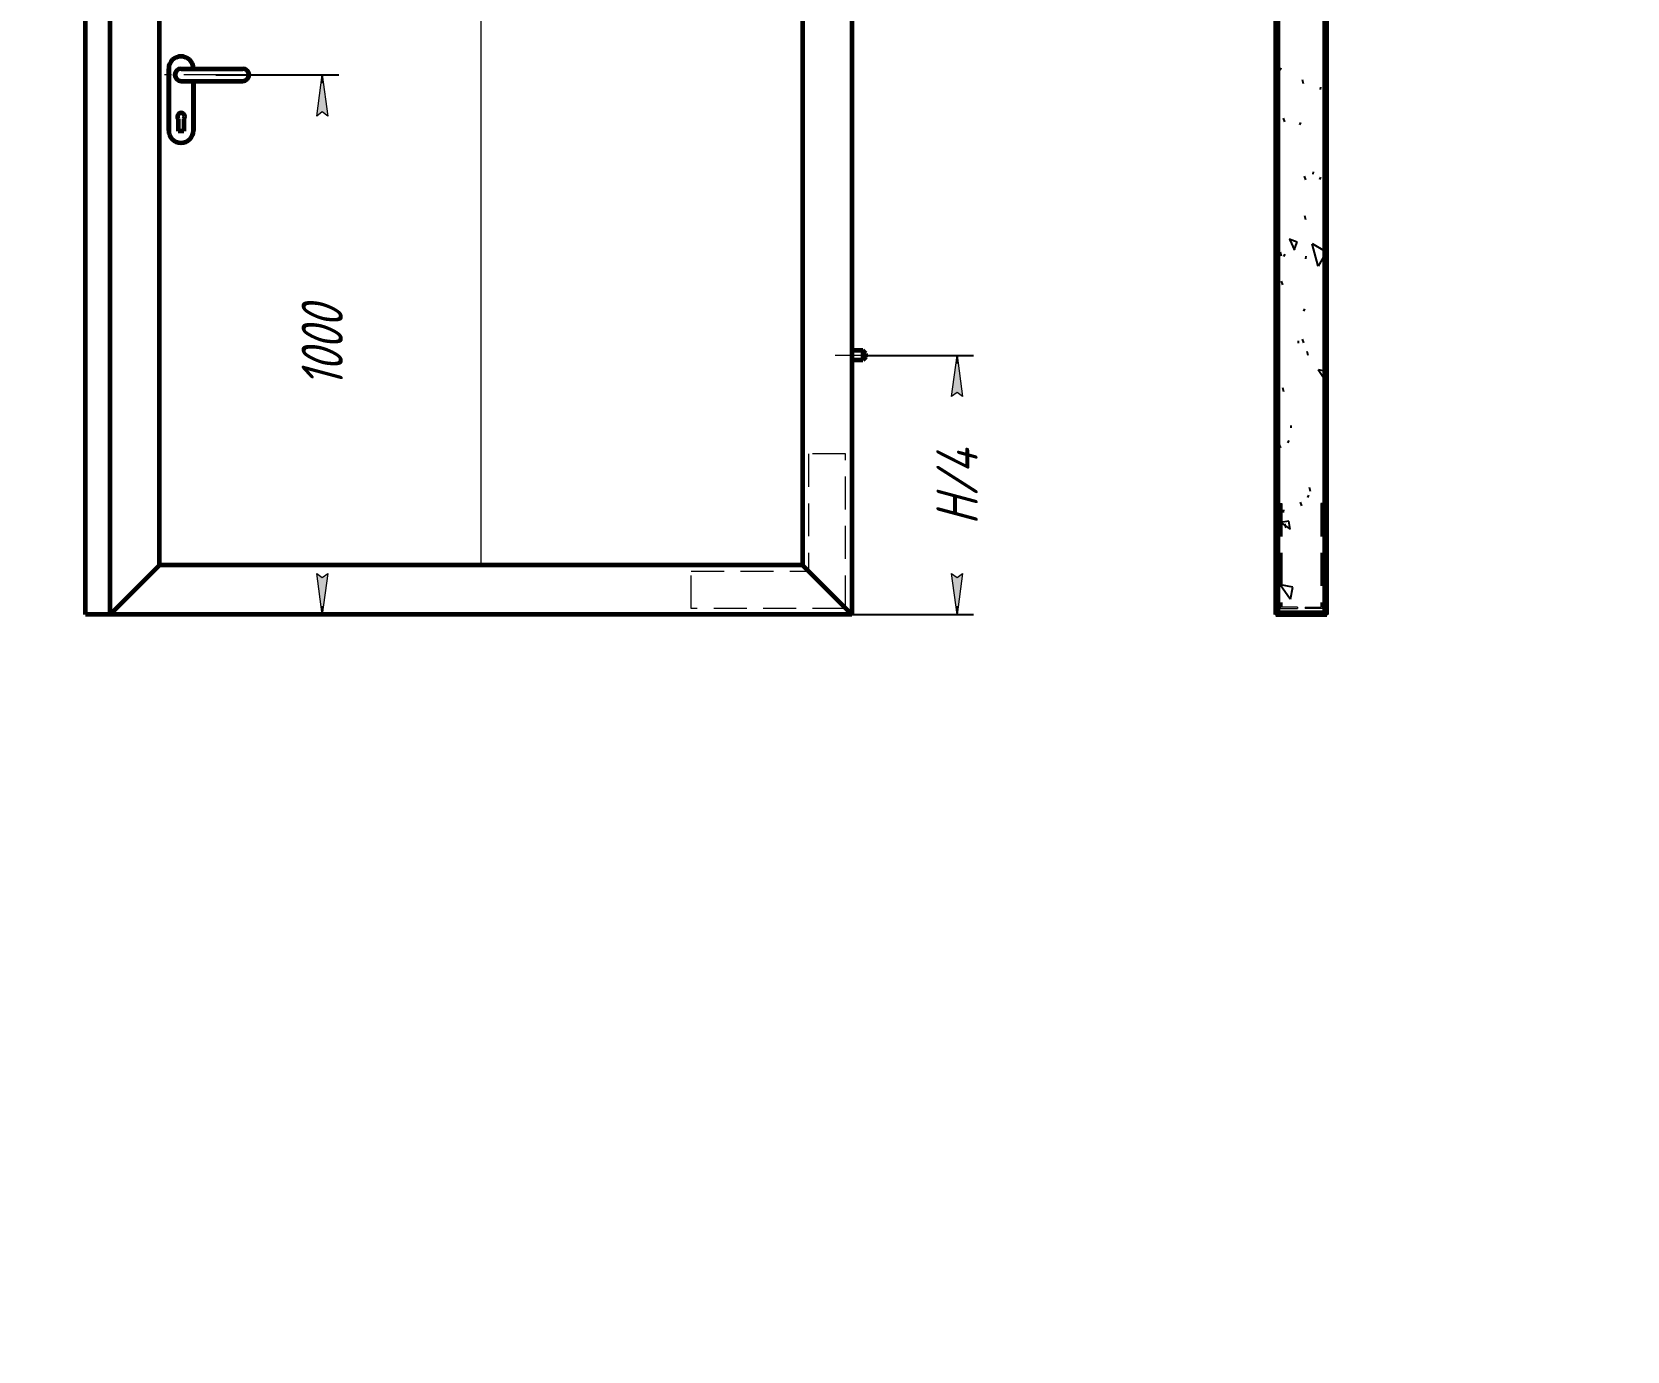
# Model space of a CAD drawing. Header units: millimetres. Extents: x -68 to 2520, y 0 to 297.
# Drawn here: x 2326.4 to 2520, y 0 to 160.1 of the extents above; entities that cross this region are included whole.
import ezdxf

# ---------------------------------------------------------------- set-up
doc = ezdxf.new("R2010")
doc.units = ezdxf.units.MM
for name, pattern in [('K5LT_AXLED', [13.660316, 9.160316, -1.5, 1.5, -1.5]), ('K5LT_BASIC', [0]), ('K5LT_DASHED', [6, 4, -2]), ('K5LT_THIN', [0]), ('K5LT_THIN_INCLUDED_TO_HATCHING', [0])]:
    doc.linetypes.add(name, pattern=pattern)
doc.layers.add('Системный слой', color=7, linetype='Continuous')
doc.styles.add('KDIMTEXTSTYLE', font='GOST_AU.SHX', dxfattribs={"width": 0.96, "oblique": 15, "height": 5})
doc.dimstyles.new('KDIMSTYLE (0.50)', dxfattribs={"dimtxt": 5, "dimasz": 1, "dimexe": 2, "dimexo": 0, "dimgap": 1, "dimtad": 1, "dimlfac": 2, "dimtxsty": 'KDIMTEXTSTYLE', "dimsah": 1, "dimcen": 0, "dimdle": 1, "dimadec": 0, "dimazin": 0, "dimtfac": 0.667, "dimtmove": 0, "dimatfit": 3, "dimfxl": 1, "dimtvp": 1, "dimtolj": 1, "dimtzin": 0, "dimarcsym": 0})
doc.dimstyles.new('KDIMSTYLE (1.50)', dxfattribs={"dimtxt": 5, "dimasz": 1, "dimexe": 2, "dimexo": 0, "dimgap": 1, "dimtad": 1, "dimlfac": 0.666667, "dimtxsty": 'KDIMTEXTSTYLE', "dimsah": 1, "dimcen": 0, "dimdle": 1, "dimadec": 0, "dimazin": 0, "dimtfac": 0.667, "dimtmove": 0, "dimatfit": 3, "dimfxl": 1, "dimtvp": 1, "dimtolj": 1, "dimtzin": 0, "dimarcsym": 0})
pattern_1 = [(45, (0, 0), (-1.4142136, 1.4142136), [])]
pattern_2 = [(-45, (0, 0), (1.4142136, 1.4142136), [])]
pattern_3 = [(40, (7.66, 6.428), (-20.5692, 24.51342), [2, -30]), (130, (9.193, 7.713), (-24.51342, -20.5692), [2, -30]), (85, (7.66, 6.428), (-20.56883, 24.51297), [2.828, -42.426]), (60, (9.193, 7.713), (-27.7128, 16), [2, -30]), (150, (10.192, 9.445), (-16, -27.7128), [2, -30]), (105, (9.193, 7.713), (-27.7123, 15.9997), [2.828, -42.426]), (80, (16.853, 14.141), (-26.0974, 4.60168), [1.5, -25]), (170, (17.114, 15.618), (-4.60168, -26.0974), [1.5, -25]), (125, (16.853, 14.141), (-26.09695, 4.6016), [2.121, -35.355]), (100, (-18.796, -15.771), (-15.75692, -2.77837), [1, -15]), (190, (-18.97, -14.787), (2.77837, -15.75692), [1, -15]), (145, (-18.796, -15.771), (-15.75733, -2.77844), [1.414, -21.213]), (70, (1.233, 14.088), (-15.03508, 5.47232), [1, -15]), (160, (1.575, 15.028), (-5.47232, -15.03508), [1, -15]), (115, (1.233, 14.088), (-15.03547, 5.472463), [1.414, -21.213]), (85, (0, 0), (-9.351857, 7.84492), [0.3, -10]), (65, (0, 0), (-2.418448, 6.64463), [0.3, -10]), (105, (0, 0), (-6.193075, 7.658056), [0.5, -12]), (110, (0, 0), (-7.945929, 1.36463), [0.5, -7])]

# ---------------------------------------------------------------- blocks, each defined once
blk = doc.blocks.new('U47')
at = {"layer": 'Системный слой', "color": 7, "linetype": 'K5LT_DASHED', "lineweight": 18}
for p, q in [((2482.83, 102.88), (2482.83, 90.3)), ((2482.98, 102.88), (2482.83, 102.88)), ((2482.98, 102.88), (2482.98, 90.15)), ((2480.92, 90.3), (2480.92, 90.15)), ((2480.92, 90.3), (2482.83, 90.3)), ((2482.98, 90.15), (2480.92, 90.15))]:
    blk.add_line(p, q, dxfattribs=at)
blk = doc.blocks.new('U48')
at = {"layer": 'Системный слой', "color": 7, "linetype": 'K5LT_DASHED', "lineweight": 18}
for p, q in [((2477.95, 102.88), (2477.95, 90.15)), ((2477.95, 102.88), (2478.1, 102.88)), ((2478.1, 102.88), (2478.1, 90.3)), ((2477.95, 90.15), (2480, 90.15)), ((2480, 90.3), (2478.1, 90.3)), ((2480, 90.3), (2480, 90.15))]:
    blk.add_line(p, q, dxfattribs=at)
blk = doc.blocks.new('U55')
at = {"layer": 'Системный слой', "color": 7, "linetype": 'K5LT_DASHED', "lineweight": 18}
for p, q in [((2482.83, 102.88), (2482.83, 90.3)), ((2482.98, 102.88), (2482.83, 102.88)), ((2482.98, 102.88), (2482.98, 90.15)), ((2480.92, 90.3), (2480.92, 90.15)), ((2480.92, 90.3), (2482.83, 90.3)), ((2482.98, 90.15), (2480.92, 90.15))]:
    blk.add_line(p, q, dxfattribs=at)
blk = doc.blocks.new('U56')
at = {"layer": 'Системный слой', "color": 7, "linetype": 'K5LT_DASHED', "lineweight": 18}
for p, q in [((2477.95, 102.88), (2477.95, 90.15)), ((2477.95, 102.88), (2478.1, 102.88)), ((2478.1, 102.88), (2478.1, 90.3)), ((2477.95, 90.15), (2480, 90.15)), ((2480, 90.3), (2478.1, 90.3)), ((2480, 90.3), (2480, 90.15))]:
    blk.add_line(p, q, dxfattribs=at)
blk = doc.blocks.new('KDIMARROW_01')
at = {"layer": 'Системный слой'}
blk.add_hatch(color=0, dxfattribs=at).paths.add_polyline_path([(0, 0), (-5, 0.66), (-4.5, 0), (-5, -0.66)])
at = {"layer": 'Системный слой', "color": 0, "linetype": 'K5LT_THIN', "lineweight": 18}
for p, q in [((-4.5, 0), (-5, 0.66)), ((-5, 0.66), (0, 0)), ((0, 0), (-5, -0.66)), ((-5, -0.66), (-4.5, 0)), ((0, 0), (-1, 0))]:
    blk.add_line(p, q, dxfattribs=at)

msp = doc.modelspace()

# ---------------------------------------------------------------- hatches: boundary and pattern name
at = {"layer": 'Системный слой'}
h = msp.add_hatch(dxfattribs=at)
h.set_pattern_fill('Металл', angle=-45, style=0, pattern_type=0)
h.set_pattern_definition(pattern_2)
h.paths.add_polyline_path([(2477.56059, 212.17582), (2477.56059, 89.61682), (2477.59734, 89.61682), (2477.59734, 167.58007), (2477.59734, 170.81407), (2477.59734, 212.17582)])
h.paths.add_polyline_path([(2483.33034, 212.17582), (2483.33034, 170.81407), (2483.33034, 89.61682), (2483.36709, 89.61682), (2483.36709, 212.17582)])
h = msp.add_hatch(dxfattribs=at)
h.set_pattern_fill('Металл', angle=-45, style=0, pattern_type=0)
h.set_pattern_definition(pattern_2)
h.paths.add_polyline_path([(2477.56059, 212.17582), (2477.56059, 89.61682), (2477.59734, 89.61682), (2477.59734, 167.58007), (2477.59734, 170.81407), (2477.59734, 212.17582)])
h.paths.add_polyline_path([(2483.33034, 212.17582), (2483.33034, 170.81407), (2483.33034, 89.61682), (2483.36709, 89.61682), (2483.36709, 212.17582)])
h = msp.add_hatch(dxfattribs=at)
h.set_pattern_fill('Песок', angle=40, style=0, pattern_type=0)
h.set_pattern_definition(pattern_3)
h.paths.add_polyline_path([(2477.59734, 167.58007), (2477.59734, 89.61682), (2483.33034, 89.61682), (2483.33034, 167.58007), (2483.33034, 170.81407), (2483.33034, 212.17582), (2477.59734, 212.17582), (2477.59734, 170.81407)])
h = msp.add_hatch(dxfattribs=at)
h.set_pattern_fill('Песок', angle=40, style=0, pattern_type=0)
h.set_pattern_definition(pattern_3)
h.paths.add_polyline_path([(2477.59734, 167.58007), (2477.59734, 89.61682), (2483.33034, 89.61682), (2483.33034, 167.58007), (2483.33034, 170.81407), (2483.33034, 212.17582), (2477.59734, 212.17582), (2477.59734, 170.81407)])
h = msp.add_hatch(dxfattribs=at)
h.set_pattern_fill('Металл', angle=45, style=0, pattern_type=0)
h.set_pattern_definition(pattern_1)
h.paths.add_polyline_path([(2477.37684, 95.39632), (2477.37684, 89.69032), (2477.46295, 89.48243), (2477.67084, 89.39632), (2480.16984, 89.39632), (2481.71234, 89.39632), (2483.25684, 89.39632), (2483.40384, 89.43571), (2483.40384, 89.69032), (2483.36078, 89.58638), (2483.25684, 89.54332), (2477.67084, 89.54332), (2477.56689, 89.58638), (2477.52384, 89.69032), (2477.52384, 95.39632)])
h = msp.add_hatch(dxfattribs=at)
h.set_pattern_fill('Металл', angle=45, style=0, pattern_type=0)
h.set_pattern_definition(pattern_1)
h.paths.add_polyline_path([(2477.37684, 95.39632), (2477.37684, 89.69032), (2477.46295, 89.48243), (2477.67084, 89.39632), (2480.16984, 89.39632), (2481.71234, 89.39632), (2483.25684, 89.39632), (2483.40384, 89.43571), (2483.40384, 89.69032), (2483.36078, 89.58638), (2483.25684, 89.54332), (2477.67084, 89.54332), (2477.56689, 89.58638), (2477.52384, 89.69032), (2477.52384, 95.39632)])

# ---------------------------------------------------------------- linework, layer by layer
at = {"layer": 'Системный слой', "color": 5, "linetype": 'K5LT_BASIC', "lineweight": 60, "true_color": 0x0000ff}
for p, q in [((2332.90834, 89.39632), (2332.90834, 212.39632)), ((2332.90834, 89.39632), (2332.90834, 212.39632)), ((2335.90834, 89.39632), (2335.90834, 212.39632)), ((2425.90834, 212.39632), (2425.90834, 89.39632)), ((2425.90834, 212.39632), (2425.90834, 89.39632)), ((2477.37684, 89.39632), (2477.37684, 212.39632)), ((2477.37684, 89.39632), (2477.37684, 212.39632)), ((2477.52384, 89.69032), (2477.52384, 212.10232)), ((2477.52384, 89.69032), (2477.52384, 212.10232)), ((2477.56059, 212.17582), (2477.56059, 89.61682)), ((2477.56059, 212.17582), (2477.56059, 89.61682)), ((2477.59734, 212.17582), (2477.59734, 89.61682)), ((2477.59734, 212.17582), (2477.59734, 89.61682)), ((2483.33034, 89.61682), (2483.33034, 212.17582)), ((2483.33034, 89.61682), (2483.33034, 212.17582)), ((2483.36709, 89.61682), (2483.36709, 212.17582)), ((2483.36709, 89.61682), (2483.36709, 212.17582)), ((2483.40384, 89.43571), (2483.40384, 212.10232)), ((2483.40384, 89.43571), (2483.40384, 212.10232)), ((2483.55084, 89.39632), (2483.55084, 212.39632)), ((2483.55084, 89.39632), (2483.55084, 212.39632)), ((2341.90834, 146.81405), (2341.90834, 206.39632)), ((2341.90834, 146.81405), (2341.90834, 206.39632)), ((2419.90834, 206.39632), (2419.90834, 95.39632)), ((2419.90834, 206.39632), (2419.90834, 95.39632)), ((2344.50979, 155.64647), (2352.00979, 155.64647)), ((2344.50979, 155.64647), (2352.00979, 155.64647)), ((2344.50979, 154.14647), (2352.00979, 154.14647)), ((2344.50979, 154.14647), (2352.00979, 154.14647)), ((2344.169, 149.5485), (2344.169, 148.0485)), ((2344.169, 149.5485), (2344.169, 148.0485)), ((2344.85058, 149.5485), (2344.85058, 148.0485)), ((2344.85058, 149.5485), (2344.85058, 148.0485)), ((2344.85058, 148.0485), (2344.169, 148.0485)), ((2344.85058, 148.0485), (2344.169, 148.0485)), ((2341.90834, 95.39632), (2341.90834, 146.81405)), ((2341.90834, 95.39632), (2341.90834, 146.81405)), ((2477.37684, 125.29837), (2477.37684, 125.62912)), ((2477.37684, 125.29837), (2477.37684, 125.62912)), ((2477.37684, 125.29837), (2477.37684, 122.87287)), ((2477.37684, 125.29837), (2477.37684, 122.87287)), ((2477.52384, 125.29837), (2477.52384, 125.62912)), ((2477.52384, 125.29837), (2477.52384, 125.62912)), ((2477.52384, 125.29837), (2477.52384, 122.87287)), ((2477.52384, 125.29837), (2477.52384, 122.87287)), ((2483.40384, 125.29837), (2483.40384, 125.62912)), ((2483.40384, 125.29837), (2483.40384, 125.62912)), ((2483.40384, 123.07132), (2483.40384, 125.29837)), ((2483.40384, 123.07132), (2483.40384, 125.29837)), ((2483.55084, 125.29837), (2483.55084, 125.62912)), ((2483.55084, 125.29837), (2483.55084, 125.62912)), ((2483.55084, 123.07132), (2483.55084, 125.29837)), ((2483.55084, 123.07132), (2483.55084, 125.29837)), ((2477.37684, 122.87287), (2477.37684, 122.57887)), ((2477.37684, 122.87287), (2477.37684, 122.57887)), ((2483.40384, 122.87287), (2483.40384, 123.07132)), ((2483.40384, 122.87287), (2483.40384, 123.07132)), ((2427.23134, 121.44482), (2425.90834, 121.44482)), ((2427.23134, 121.44482), (2425.90834, 121.44482)), ((2427.23134, 121.4442), (2425.90834, 121.4442)), ((2427.23134, 121.4442), (2425.90834, 121.4442)), ((2427.23134, 120.26882), (2425.90834, 120.26882)), ((2427.23134, 120.26882), (2425.90834, 120.26882)), ((2427.59884, 121.07732), (2427.23134, 121.44482)), ((2427.59884, 121.07732), (2427.23134, 121.44482)), ((2427.23134, 121.4442), (2427.23134, 120.26882)), ((2427.23134, 121.4442), (2427.23134, 120.26882)), ((2427.59884, 120.63632), (2427.23134, 120.26882)), ((2427.59884, 120.63632), (2427.23134, 120.26882)), ((2427.59884, 120.63799), (2427.59884, 121.07566)), ((2427.59884, 120.63799), (2427.59884, 121.07566)), ((2335.90834, 89.39632), (2341.90834, 95.39632)), ((2335.90834, 89.39632), (2341.90834, 95.39632)), ((2419.90834, 95.39632), (2341.90834, 95.39632)), ((2419.90834, 95.39632), (2341.90834, 95.39632)), ((2419.90834, 95.39632), (2425.90834, 89.39632)), ((2419.90834, 95.39632), (2425.90834, 89.39632)), ((2477.52384, 95.39632), (2477.37684, 95.39632)), ((2477.52384, 95.39632), (2477.37684, 95.39632)), ((2483.55084, 95.39632), (2483.40384, 95.39632)), ((2483.55084, 95.39632), (2483.40384, 95.39632)), ((2425.90834, 89.39632), (2332.90834, 89.39632)), ((2425.90834, 89.39632), (2332.90834, 89.39632)), ((2477.37684, 89.39632), (2480.16984, 89.39632)), ((2477.37684, 89.39632), (2480.16984, 89.39632)), ((2483.33034, 89.61682), (2477.56059, 89.61682)), ((2483.33034, 89.61682), (2477.56059, 89.61682)), ((2477.67084, 89.54332), (2483.25684, 89.54332)), ((2477.67084, 89.54332), (2483.25684, 89.54332)), ((2480.16984, 89.39632), (2481.93321, 89.39632)), ((2480.16984, 89.39632), (2481.93321, 89.39632)), ((2481.71234, 89.39632), (2483.55084, 89.39632)), ((2481.71234, 89.39632), (2483.55084, 89.39632)), ((2483.36709, 89.61682), (2483.33034, 89.61682)), ((2483.36709, 89.61682), (2483.33034, 89.61682))]:
    msp.add_line(p, q, dxfattribs=at)
at = {"layer": 'Системный слой', "color": 7, "linetype": 'K5LT_THIN_INCLUDED_TO_HATCHING', "lineweight": 18}
msp.add_line((2380.90834, 206.39632), (2380.90834, 95.39632), dxfattribs=at)
msp.add_line((2380.90834, 206.39632), (2380.90834, 95.39632), dxfattribs=at)
at = {"layer": 'Системный слой', "color": 30, "linetype": 'K5LT_AXLED', "lineweight": 18, "true_color": 0xff8000}
for p, q in [((2354.00979, 154.89647), (2342.50979, 154.89647)), ((2354.00979, 154.89647), (2342.50979, 154.89647)), ((2429.59884, 120.85682), (2423.90834, 120.85682)), ((2429.59884, 120.85682), (2423.90834, 120.85682))]:
    msp.add_line(p, q, dxfattribs=at)
at = {"layer": 'Системный слой', "color": 7, "linetype": 'K5LT_DASHED', "lineweight": 18}
for p, q in [((2420.65834, 108.89632), (2420.65834, 94.64632)), ((2425.15834, 108.89632), (2420.65834, 108.89632)), ((2425.15834, 90.14632), (2425.15834, 108.89632)), ((2406.40834, 90.14632), (2406.40834, 94.64632)), ((2406.40834, 94.64632), (2420.65834, 94.64632)), ((2425.15834, 90.14632), (2406.40834, 90.14632))]:
    msp.add_line(p, q, dxfattribs=at)
at = {"layer": 'Системный слой', "color": 7, "linetype": 'K5LT_THIN', "lineweight": 18}
for p, q in [((2477.45034, 89.39632), (2477.45034, 89.49586)), ((2477.45034, 89.39632), (2477.45034, 89.49586)), ((2483.47734, 89.49586), (2483.47734, 89.39632)), ((2483.47734, 89.49586), (2483.47734, 89.39632))]:
    msp.add_line(p, q, dxfattribs=at)
at = {"layer": 'Системный слой', "color": 5, "linetype": 'K5LT_BASIC', "true_color": 0x0000ff, "const_width": 0.6}
for points in [[(2343.00979, 155.64647), (2343.00979, 148.14647)], [(2343.00979, 155.64647), (2343.00979, 148.14647)], [(2346.00979, 148.14647), (2346.00979, 154.14647)], [(2346.00979, 148.14647), (2346.00979, 154.14647)]]:
    msp.add_lwpolyline(points, dxfattribs=at)
at = {"layer": 'Системный слой', "color": 5, "linetype": 'K5LT_BASIC', "lineweight": 60, "true_color": 0x0000ff}
for centre, radius, start, end in [((2344.50979, 155.64647), 1.5, 0, 180), ((2344.50979, 155.64647), 1.5, 0, 180), ((2344.50979, 154.89647), 0.75, 90, 270), ((2344.50979, 154.89647), 0.75, 90, 270), ((2352.00979, 154.89647), 0.75, 270, 90), ((2352.00979, 154.89647), 0.75, 270, 90), ((2344.50979, 149.84237), 0.45, 319.2271786, 220.7728214), ((2344.50979, 149.84237), 0.45, 319.2271786, 220.7728214), ((2344.50979, 148.14647), 1.5, 180, 0), ((2344.50979, 148.14647), 1.5, 180, 0), ((2477.67084, 89.69032), 0.294, 180, 270), ((2477.67084, 89.69032), 0.294, 180, 270), ((2477.67084, 89.69032), 0.147, 180, 270), ((2477.67084, 89.69032), 0.147, 180, 270), ((2483.25684, 89.69032), 0.294, 270, 0), ((2483.25684, 89.69032), 0.147, 270, 0), ((2483.25684, 89.69032), 0.294, 270, 0), ((2483.25684, 89.69032), 0.147, 270, 0)]:
    msp.add_arc(centre, radius, start, end, dxfattribs=at)

# ---------------------------------------------------------------- block references
at = {"layer": 'Системный слой'}
for name in ['U48', 'U56', 'U47', 'U55']:
    msp.add_blockref(name, (0, 0), dxfattribs=at)

# ---------------------------------------------------------------- dimensions: what is measured, and where the dimension line sits
at = {"layer": 'Системный слой', "color": 7}
for base, p1, p2, location, text in [((2361.64193, 154.89647), (2358.21749, 89.39632), (2348.71937, 154.89647), (2361.64193, 121.89647), '\\H5.0;\\W0.965;\\Q15;\\H5.0;\\W0.965;\\Q15;\\Q15;1000'), ((2438.68252, 120.85682), (2425.90834, 89.39632), (2427.59884, 120.85682), (2438.68252, 104.85682), '\\H5.0;\\W0.965;\\Q15;\\H5.0;\\W0.965;\\Q15;\\Q15;Н/4'), ((2438.68252, 120.85682), (2425.90834, 89.39632), (2427.59884, 120.85682), (2438.68252, 104.85682), '\\H5.0;\\W0.965;\\Q15;\\H5.0;\\W0.965;\\Q15;\\Q15;Н/4')]:
    msp.add_linear_dim(base=base, p1=p1, p2=p2, angle=90, location=location, text=text, dimstyle='KDIMSTYLE (1.50)', override={"dimexo": 0, "dimblk1": 'KDIMARROW_01', "dimblk2": 'KDIMARROW_01', "dimse1": 0, "dimse2": 0, "dimclrt": 7, "dimtolj": 1}, dxfattribs=at).render()
msp.add_radius_dim(center=(2425.38898, 46.80853), radius=615.62971, location=(1832.36323, 20.03753), text='\\H5.0;\\W0.965;\\Q15;R\\H5.0;\\W0.965;\\Q15;\\Q15; раскрытия', dimstyle='KDIMSTYLE (0.50)', override={"dimblk2": 'KDIMARROW_01', "dimclrt": 7, "dimtofl": 0, "dimtolj": 1}, dxfattribs=at).render()

doc.saveas('drawing.dxf')
